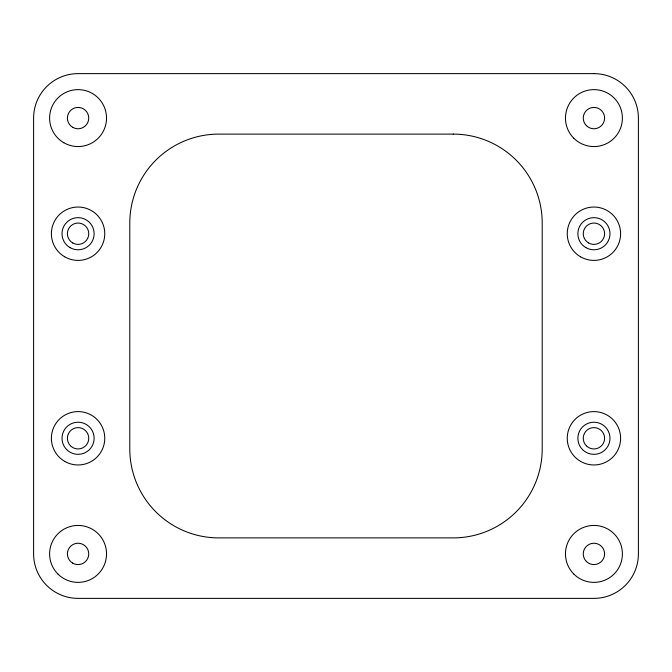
<?xml version="1.0" encoding="UTF-8"?>
<svg xmlns="http://www.w3.org/2000/svg" width="672" height="672" viewBox="0 0 672 672"><rect width="100%" height="100%" fill="white"/><g stroke="black" fill="none" stroke-linecap="round" stroke-linejoin="round"><path stroke-width="1.01" d="M593.93 73.626L78.07 73.626A44.47 44.47 0 0 0 33.6 118.096L33.6 553.904A44.47 44.47 0 0 0 78.07 598.374L593.93 598.374A44.47 44.47 0 0 0 638.4 553.904L638.4 118.096A44.47 44.47 0 0 0 593.93 73.626M453.264 134.106L218.736 134.106A88.939 88.939 0 0 0 129.797 223.045L129.797 448.955A88.939 88.939 0 0 0 218.736 537.894L453.264 537.894A88.939 88.939 0 0 0 542.203 448.955L542.203 223.045A88.939 88.939 0 0 0 453.264 134.106M64.73 256.822A26.678 26.678 0 0 0 104.756 233.722A26.678 26.678 0 0 0 64.73 210.613A26.678 26.678 0 0 0 64.73 256.822M580.591 256.822A26.678 26.678 0 0 0 620.609 233.722A26.678 26.678 0 0 0 580.591 210.613A26.678 26.678 0 0 0 580.591 256.822M64.73 461.387A26.678 26.678 0 0 0 104.756 438.278A26.678 26.678 0 0 0 64.73 415.178A26.678 26.678 0 0 0 64.73 461.387M70.039 247.624A16.052 16.052 0 0 0 94.122 233.722A16.052 16.052 0 0 0 70.039 219.811A16.052 16.052 0 0 0 70.039 247.624M72.736 242.962A10.676 10.676 0 0 0 88.746 233.722A10.676 10.676 0 0 0 72.736 224.473A10.676 10.676 0 0 0 72.736 242.962M70.526 445.83A10.676 10.676 0 0 0 88.376 441.042A10.676 10.676 0 0 0 75.306 427.972A10.676 10.676 0 0 0 70.526 445.83M66.721 449.635A16.052 16.052 0 0 0 93.576 442.436A16.052 16.052 0 0 0 73.912 422.772A16.052 16.052 0 0 0 66.721 449.635M585.9 247.624A16.052 16.052 0 0 0 609.983 233.722A16.052 16.052 0 0 0 585.9 219.811A16.052 16.052 0 0 0 585.9 247.624M588.596 242.962A10.676 10.676 0 0 0 604.607 233.722A10.676 10.676 0 0 0 588.596 224.473A10.676 10.676 0 0 0 588.596 242.962M582.574 449.635A16.052 16.052 0 0 0 609.437 442.436A16.052 16.052 0 0 0 589.772 422.772A16.052 16.052 0 0 0 582.574 449.635M586.379 445.83A10.676 10.676 0 0 0 604.237 441.042A10.676 10.676 0 0 0 591.167 427.972A10.676 10.676 0 0 0 586.379 445.83M580.591 461.387A26.678 26.678 0 0 0 620.609 438.278A26.678 26.678 0 0 0 580.591 415.178A26.678 26.678 0 0 0 580.591 461.387M586.379 125.639A10.676 10.676 0 0 0 604.237 120.859A10.676 10.676 0 0 0 591.167 107.78A10.676 10.676 0 0 0 586.379 125.639M586.379 561.456A10.676 10.676 0 0 0 604.237 556.668A10.676 10.676 0 0 0 591.167 543.598A10.676 10.676 0 0 0 586.379 561.456M72.736 563.153A10.676 10.676 0 0 0 88.746 553.904A10.676 10.676 0 0 0 72.736 544.664A10.676 10.676 0 0 0 72.736 563.153M72.736 127.336A10.676 10.676 0 0 0 88.746 118.096A10.676 10.676 0 0 0 72.736 108.847A10.676 10.676 0 0 0 72.736 127.336M63.84 142.741A28.459 28.459 0 0 0 106.529 118.096A28.459 28.459 0 0 0 63.84 93.442A28.459 28.459 0 0 0 63.84 142.741M573.804 138.222A28.459 28.459 0 0 0 621.424 125.462A28.459 28.459 0 0 0 586.564 90.602A28.459 28.459 0 0 0 573.804 138.222M573.804 574.031A28.459 28.459 0 0 0 621.424 561.271A28.459 28.459 0 0 0 586.564 526.411A28.459 28.459 0 0 0 573.804 574.031M57.943 574.031A28.459 28.459 0 0 0 105.563 561.271A28.459 28.459 0 0 0 70.703 526.411A28.459 28.459 0 0 0 57.943 574.031"/></g></svg>
